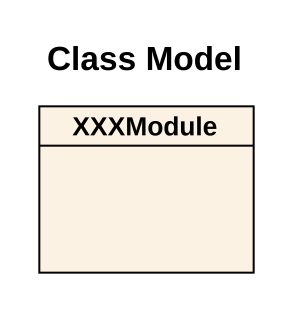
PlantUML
@startuml
title Class Model
hide circle
hide empty members
class XXXModule
@enduml
